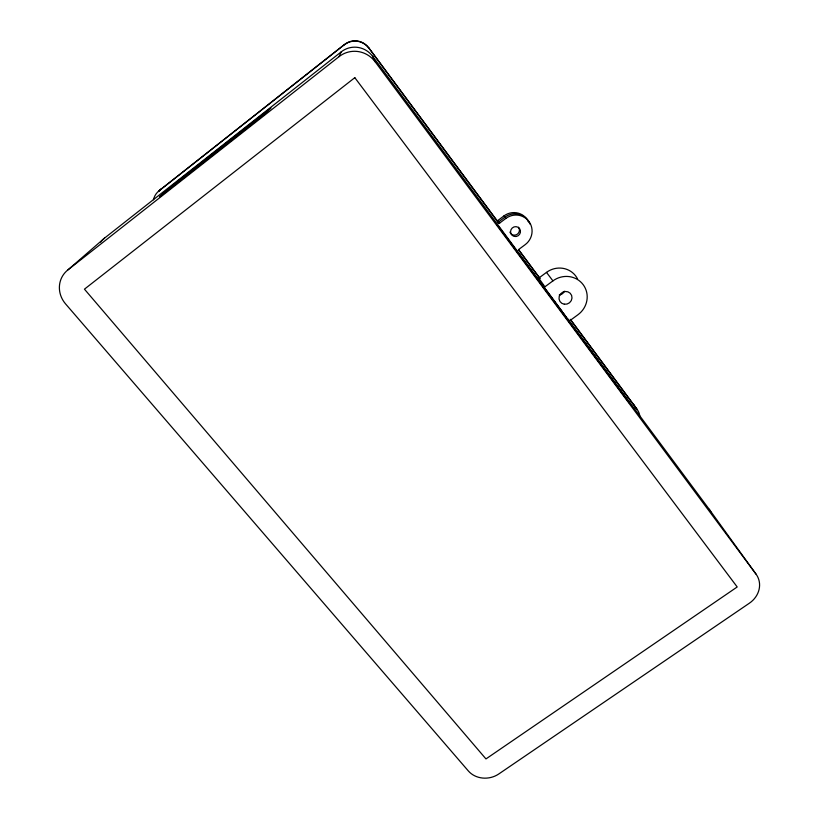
<?xml version="1.0" encoding="UTF-8"?>
<svg xmlns="http://www.w3.org/2000/svg" width="819" height="819" viewBox="0 0 819 819"><rect width="100%" height="100%" fill="white"/><g stroke="black" fill="none" stroke-linecap="round" stroke-linejoin="round"><path stroke-width="1.23" d="M567.557 318.632L709.172 509.223L756.009 574.099A22.819 20.28 -24.7 0 1 749.385 603.193L498.812 773.955A21.929 19.247 -9.7 0 1 468.366 770.976L65.592 303.931A25.461 23.802 30.7 0 1 67.957 269.871L339.046 56.654L341.247 51.843A22.881 22.277 78.6 0 1 372.635 56.296L544.748 287.93M153.46 199.764A17.363 16.595 38.4 0 1 159.152 190.704L344.666 44.4A17.619 17.107 79.2 0 1 368.745 47.83L499.078 223.505L505.804 218.468A16.769 16.288 -41.4 0 1 528.951 221.499A16.769 16.288 -41.4 0 1 525.184 244.656L518.488 249.641L539.793 278.327M67.957 269.871L104.504 238.134L341.247 51.843M159.152 190.704L344.666 44.4M497.266 220.925L503.91 215.95A16.564 16.093 -41.8 0 1 528.398 221.724M498.167 222.205L504.852 217.199A16.667 16.185 -41.6 0 1 529.903 223.986M577.559 278.931A21.304 20.414 -35 0 0 546.498 272.379L537.909 278.726L544.041 287.438L569.123 321.202L577.958 314.731A22.021 21.048 -34.3 0 0 583.23 284.746A22.021 21.048 -34.3 0 0 552.927 280.886L544.041 287.438M503.91 215.95L505.804 218.468M546.498 272.379L552.927 280.886M518.734 249.836L540.059 278.562M570.526 319.594L637.151 409.449A16.022 14.916 -27.5 0 1 639.854 416.697M368.745 47.83L499.078 223.505M570.219 319.308L637.151 409.449M546.273 289.977L562.233 311.466M372.635 56.296L375.143 61.773L756.009 574.099M497.921 220.444L499.733 223.014M538.748 278.102L544.901 286.804M562.919 312.438L569.123 321.202M344.512 44.728A17.844 17.332 79.2 0 1 368.919 48.208M518.519 227.262A4.996 4.853 -41.6 0 1 516.85 234.51A4.996 4.853 -41.6 0 1 509.899 232.135M158.712 191.595A17.138 16.39 38.7 0 1 161.681 188.503M633.752 404.74A15.827 14.752 -27.6 0 1 635.595 408.128M339.046 56.654A26.269 25.614 78.2 0 1 375.143 61.773M709.172 509.223A20.137 18.233 -25.5 0 1 710.994 512.315M100.696 242.107A22.205 20.956 33.1 0 1 104.504 238.134M564.414 291.216A6.388 6.122 -35 0 1 559.264 295.004M270.772 108.036L265.766 113.217L159.418 196.867L177.723 181.245L270.772 108.036M354.822 77.672L84.449 289.168L485.964 758.926L737.202 586.967L354.822 77.672M625.204 397.061L496.478 223.853L629.831 403.542L625.204 397.061M516.021 236.507A5.027 4.883 -41.4 0 0 519.553 228.583A5.027 4.883 -41.4 0 0 510.995 229.699A5.027 4.883 -41.4 0 0 516.021 236.507M564.373 304.228A6.603 6.317 -34.3 0 0 571.611 295.413A6.603 6.317 -34.3 0 0 560.493 293.97A6.603 6.317 -34.3 0 0 564.373 304.228"/></g></svg>
